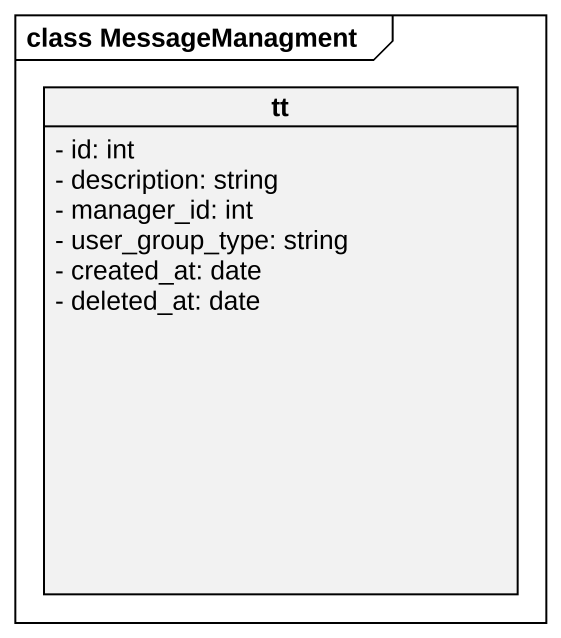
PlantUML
@startuml
mainframe class MessageManagment
hide circle
hide empty members
skinparam classAttributeIconSize 0
class tt {
  - id: int
  - description: string
  - manager_id: int
  - user_group_type: string
  - created_at: date
  - deleted_at: date
}
@enduml
